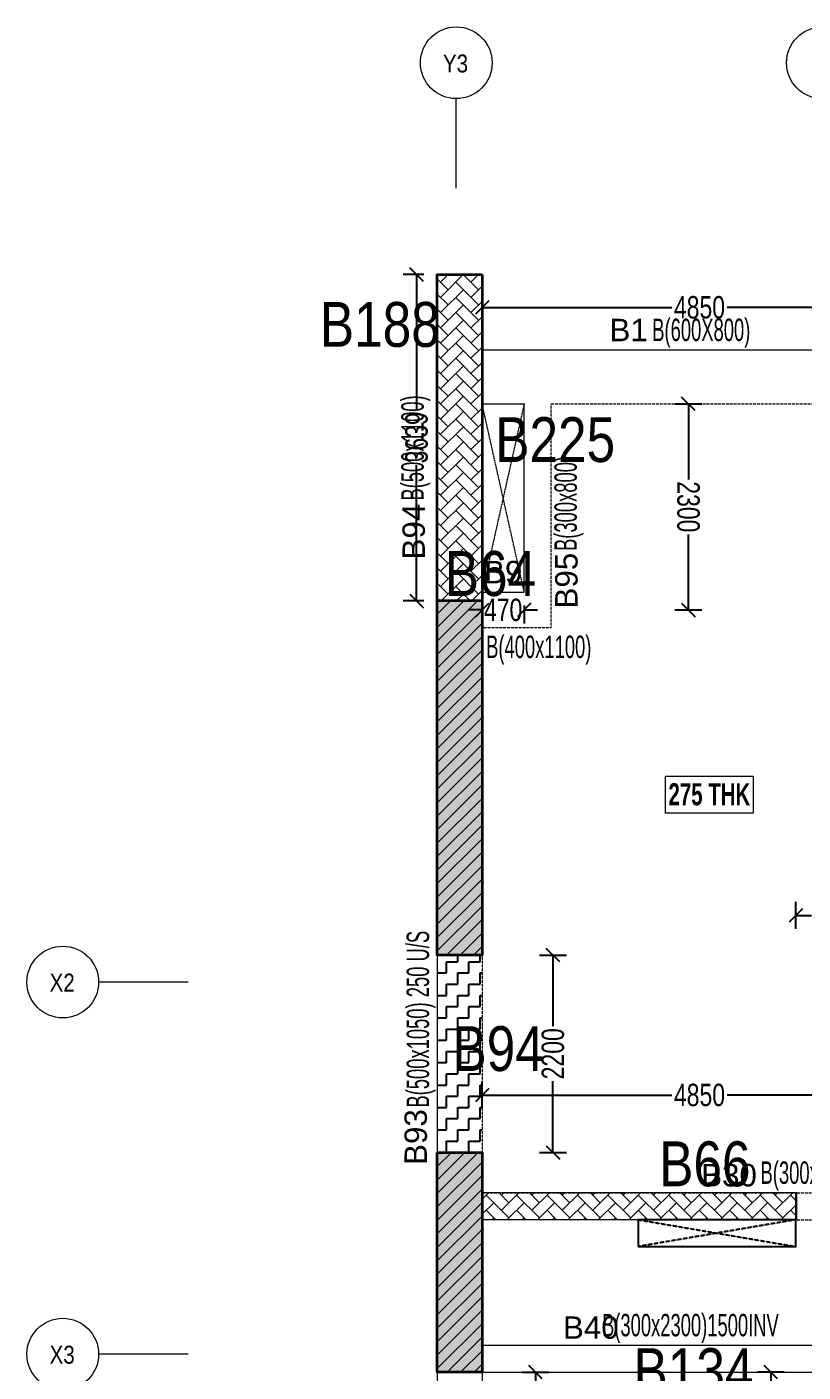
# Model space of a CAD drawing. Header units: millimetres. Extents: x -2 to 69443, y 95 to 32793.
# Drawn here: x -2 to 8656, y 17790 to 32793 of the extents above; entities that cross this region are included whole.
import ezdxf
from ezdxf.enums import TextEntityAlignment as Align

# ---------------------------------------------------------------- set-up
doc = ezdxf.new("R2010")
doc.units = ezdxf.units.MM
doc.linetypes.add('Grid Line', pattern=[2222.5, 1270, -317.5, 317.5, -317.5])
doc.linetypes.add('HIDDEN', pattern=[0.375, 0.25, -0.125])
for name, color, linetype, lineweight in [('A-FLOR-IDEN', 11, 'Continuous', 9), ('A-GRIDS', 8, 'Continuous', 9), ('A-HIDD-ABVE', 8, 'HIDDEN', 20), ('S-BEAM', 7, 'Continuous', 18), ('S-BEAM-IDEN', 2, 'Continuous', 9), ('S-COL HATCH', 9, 'Continuous', 0), ('S-COLS', 5, 'Continuous', 35), ('S-GRIDS', 8, 'Continuous', 9), ('S-WALL', 4, 'Continuous', 18)]:
    doc.layers.add(name, color=color, linetype=linetype, lineweight=lineweight)
for name, color, linetype in [('Abhinav working', 6, 'Continuous'), ('Beam Nos', 7, 'Continuous'), ('changes', 7, 'Continuous'), ('CUTOUT', 4, 'Continuous'), ('SUNK SLAB', 8, 'Continuous')]:
    doc.layers.add(name, color=color, linetype=linetype)
doc.styles.add('Arial Narrow', font='ARIALN.TTF', dxfattribs={"height": 400})
doc.styles.add('Dim.s & Anno.(Misc.)', font='ARIALN.TTF')
doc.styles.add('SC-BBS1', font='SansSerif')
doc.styles.add('SOBHA', font='swisscl.ttf')
doc.styles.add('Swis721 LtCn BT', font='swisscl.ttf', dxfattribs={"width": 0.9, "height": 233.355162})
doc.styles.add('Swis721 LtCn BT_B', font='', dxfattribs={"width": 0.9, "height": 246.918336})
doc.styles.get('Swis721 LtCn BT_B').set_extended_font_data('Swis721 LtCn BT', bold=True)
doc.dimstyles.new('S-100', dxfattribs={"dimscale": 100, "dimtxt": 2.5, "dimasz": 1.5, "dimexe": 1.5, "dimexo": 1.5, "dimgap": 0.1, "dimtad": 0, "dimdec": 0, "dimrnd": 0.0005, "dimzin": 0, "dimdsep": 46, "dimtxsty": 'SOBHA', "dimblk": 'OBLIQUE', "dimcen": 0.09, "dimclrd": 8, "dimclre": 8, "dimclrt": 6, "dimadec": 0, "dimazin": 0, "dimtfac": 1, "dimtdec": 0, "dimtofl": 0, "dimtmove": 0, "dimatfit": 3, "dimfxl": 1.5, "dimfxlon": 1, "dimtolj": 1, "dimtzin": 0, "dimlwd": -1, "dimlwe": -1, "dimarcsym": 0})
pattern_1 = [(45, (-31890644.18, 20635841.75), (-75.1300955, 75.1300955), [])]
pattern_2 = [(45, (-31792792.5, 20735559.75), (0, 169.7056275), [360, -120]), (135, (-31792707.64, 20735644.6), (1e-14, 169.7056275), [360, -120])]

# ---------------------------------------------------------------- blocks, each defined once
blk = doc.blocks.new('A$Cebf64a2d')
at = {"layer": 'S-COL HATCH', "transparency": 33554687}
h = blk.add_hatch(dxfattribs=at)
h.set_pattern_fill('ANSI31', color=256, scale=850)
h.set_pattern_definition(pattern_1)
h.paths.add_polyline_path([(2229, 19876), (1729, 19876), (1729, 15926), (2229, 15926)])
h = blk.add_hatch(dxfattribs=at)
h.set_pattern_fill('ANSI31', color=256, scale=850)
h.set_pattern_definition(pattern_1)
h.paths.add_polyline_path([(1729, 11275), (2229, 11275), (2229, 13726), (1729, 13726)])
at = {"layer": 'S-BEAM', "color": 5, "elevation": 0}
blk.add_lwpolyline([(5729, 13276), (2231, 13276), (2231, 12976), (5729, 12976)], close=True, dxfattribs=at)
at = {"layer": 'S-COLS'}
for p, q in [((2229, 23515), (2229, 23515)), ((2229, 19876), (1729, 19876))]:
    blk.add_line(p, q, dxfattribs=at)
at = {"layer": 'S-COLS', "elevation": 0}
for points in [[(2229, 23515), (2229, 15926), (1729, 15926), (1729, 23515)], [(1729, 13726), (2229, 13726), (2229, 11275), (1729, 11275)]]:
    blk.add_lwpolyline(points, close=True, dxfattribs=at)
blk = doc.blocks.new('A$C2f35dc8c')
at = {"layer": 'S-COL HATCH'}
h = blk.add_hatch(dxfattribs=at)
h.set_pattern_fill('AR-HBONE', color=256, scale=30)
h.set_pattern_definition(pattern_2)
h.paths.add_polyline_path([(1729, 23515), (2229, 23515), (2229, 19876), (1729, 19876)])
at = {"layer": 'S-COL HATCH', "transparency": 33554687}
h = blk.add_hatch(color=256, dxfattribs=at)
h.dxf.hatch_style = 1
h.paths.add_polyline_path([(2229, 19876), (1729, 19876), (1729, 15926), (2229, 15926)])
h = blk.add_hatch(color=256, dxfattribs=at)
h.dxf.hatch_style = 1
h.paths.add_polyline_path([(1729, 11275), (2229, 11275), (2229, 13726), (1729, 13726)])
at = {"layer": 'S-COL HATCH'}
h = blk.add_hatch(dxfattribs=at)
h.set_pattern_fill('AR-HBONE', color=256, scale=30)
h.set_pattern_definition(pattern_2)
h.paths.add_polyline_path([(5739, 13275), (2231, 13275), (2231, 12976), (5739, 12976)])
at = {"layer": 'S-BEAM', "color": 5, "elevation": 0}
blk.add_lwpolyline([(5739, 13276), (2231, 13276), (2231, 12976), (5739, 12976)], close=True, dxfattribs=at)
at = {"layer": 'S-COLS'}
for p, q in [((2229, 23515, 0), (2229, 23515, 0)), ((2229, 19876, 0), (1729, 19876, 0))]:
    blk.add_line(p, q, dxfattribs=at)
at = {"layer": 'S-COLS', "elevation": 0}
for points in [[(2229, 23515), (2229, 15926), (1729, 15926), (1729, 23515)], [(1729, 13726), (2229, 13726), (2229, 11275), (1729, 11275)]]:
    blk.add_lwpolyline(points, close=True, dxfattribs=at)
blk = doc.blocks.new('A$C80c03267')
at = {"layer": 'CUTOUT', "color": 8, "linetype": 'HIDDEN'}
for p, q in [((880, 300), (-875, 1)), ((-875, 299), (880, 0))]:
    blk.add_line(p, q, dxfattribs=at)
at = {"layer": 'CUTOUT'}
blk.add_lwpolyline([(-880, 0), (880, 0), (880, 300), (-880, 300)], close=True, dxfattribs=at)
blk = doc.blocks.new('Grid - Type 1 Structural-6743905-11TH FLOOR LVL')
at = {"layer": 'A-GRIDS'}
blk.add_circle((0, 0), 4, dxfattribs=at)
blk = doc.blocks.new('A$Cf2260b48')
at = {"layer": 'S-GRIDS', "linetype": 'Grid Line'}
for p, q in [((-7583, 18003), (-7583, 19003)), ((-10572, 9150), (-11572, 9150)), ((-10572, 5000), (-11572, 5000))]:
    blk.add_line(p, q, dxfattribs=at)
at = {"layer": 'A-GRIDS', "xscale": 99.99999999999991, "yscale": 99.99999999999991, "zscale": 99.99999999999991}
for p in [(-7583, 19403), (-3500, 19403)]:
    blk.add_blockref('Grid - Type 1 Structural-6743905-11TH FLOOR LVL', p, dxfattribs=at)
at = {"layer": 'A-GRIDS', "xscale": 99.99999999999991, "yscale": 99.99999999999991, "zscale": 99.99999999999991, "rotation": 89.99999999999982}
for p in [(-11972, 9150), (-11972, 5000)]:
    blk.add_blockref('Grid - Type 1 Structural-6743905-11TH FLOOR LVL', p, dxfattribs=at)
at = {"layer": 'A-GRIDS', "lineweight": 18, "char_height": 200, "width": 352.74, "attachment_point": 1, "style": 'Arial Narrow'}
for s, insert in [('Y3', (-7732, 19495)), ('X2', (-12119, 9244)), ('X3', (-12119, 5094))]:
    blk.add_mtext(s, dxfattribs=dict(at, insert=insert))
blk = doc.blocks.new('_OBLIQUE')
at = {"color": 0, "linetype": 'ByBlock'}
blk.add_line((-0.5, -0.5), (0.5, 0.5), dxfattribs=at)
blk = doc.blocks.new('*D368')
at = {"layer": 'Abhinav working', "color": 8, "transparency": 16777216}
for p, q in [((5075, 20729), (5075, 21029)), ((9925, 20729), (9925, 21029)), ((5075, 20879), (7192, 20879)), ((9925, 20879), (7808, 20879))]:
    blk.add_line(p, q, dxfattribs=at)
at = {"layer": 'Defpoints', "color": 0, "transparency": 16777216}
for p in [(9925, 20879), (5075, 19990), (9925, 19990)]:
    blk.add_point(p, dxfattribs=at)
at = {"layer": 'Abhinav working', "color": 8, "transparency": 16777216, "xscale": 150, "yscale": 150, "zscale": 150, "rotation": 180}
blk.add_blockref('_OBLIQUE', (5075, 20879), dxfattribs=at)
at = {"layer": 'Abhinav working', "color": 8, "transparency": 16777216, "xscale": 150, "yscale": 150, "zscale": 150}
blk.add_blockref('_OBLIQUE', (9925, 20879), dxfattribs=at)
at = {"layer": 'Abhinav working', "color": 6, "transparency": 16777216, "insert": (7500, 20879), "char_height": 250, "attachment_point": 5, "style": 'SOBHA'}
blk.add_mtext('\\A1;4850', dxfattribs=at)
blk = doc.blocks.new('*D425')
at = {"layer": 'Abhinav working', "color": 8, "transparency": 16777216}
for p, q in [((8446, 17790), (8146, 17790)), ((8296, 17790), (8296, 17096)), ((8296, 15790), (8296, 16483)), ((8446, 15790), (8146, 15790))]:
    blk.add_line(p, q, dxfattribs=at)
at = {"layer": 'Defpoints', "color": 0, "transparency": 16777216}
for p in [(8296, 17790), (9985, 17790), (9985, 15790)]:
    blk.add_point(p, dxfattribs=at)
at = {"layer": 'Abhinav working', "color": 8, "transparency": 16777216, "xscale": 150, "yscale": 150, "zscale": 150}
for p, rotation in [((8296, 17790), 90), ((8296, 15790), 270)]:
    blk.add_blockref('_OBLIQUE', p, dxfattribs=dict(at, rotation=rotation))
at = {"layer": 'Abhinav working', "color": 6, "transparency": 16777216, "insert": (8296, 16790), "char_height": 250, "attachment_point": 5, "rotation": 90, "style": 'SOBHA'}
blk.add_mtext('\\A1;2000', dxfattribs=at)
blk = doc.blocks.new('*D450')
at = {"layer": 'Abhinav working', "color": 8, "transparency": 16777216}
for p, q in [((5075, 29514), (5075, 29814)), ((9925, 29513), (9925, 29813)), ((5075, 29664), (7192, 29664)), ((9925, 29663), (7808, 29663))]:
    blk.add_line(p, q, dxfattribs=at)
at = {"layer": 'Defpoints', "color": 0, "transparency": 16777216}
for p in [(9925, 29663), (5075, 29190), (9925, 29190)]:
    blk.add_point(p, dxfattribs=at)
at = {"layer": 'Abhinav working', "color": 8, "transparency": 16777216, "xscale": 150, "yscale": 150, "zscale": 150}
for p, rotation in [((5075, 29664), 179.9907800524141), ((9925, 29663), 359.9907800524142)]:
    blk.add_blockref('_OBLIQUE', p, dxfattribs=dict(at, rotation=rotation))
at = {"layer": 'Abhinav working', "color": 6, "transparency": 16777216, "insert": (7500, 29664), "char_height": 250, "attachment_point": 5, "rotation": 359.9908, "style": 'SOBHA'}
blk.add_mtext('\\A1;4850', dxfattribs=at)
blk = doc.blocks.new('*D451')
at = {"layer": 'Abhinav working', "color": 8, "transparency": 16777216}
for p, q in [((7226, 28590), (7526, 28590)), ((7376, 28590), (7376, 27746)), ((7376, 26290), (7376, 27133)), ((7226, 26290), (7526, 26290))]:
    blk.add_line(p, q, dxfattribs=at)
at = {"layer": 'Defpoints', "color": 0, "transparency": 16777216}
for p in [(5845, 28590), (5845, 26290), (7376, 26290)]:
    blk.add_point(p, dxfattribs=at)
at = {"layer": 'Abhinav working', "color": 8, "transparency": 16777216, "xscale": 150, "yscale": 150, "zscale": 150}
for p, rotation in [((7376, 28590), 90.00200106112776), ((7376, 26290), 270.0020010611278)]:
    blk.add_blockref('_OBLIQUE', p, dxfattribs=dict(at, rotation=rotation))
at = {"layer": 'Abhinav working', "color": 6, "transparency": 16777216, "insert": (7376, 27440), "char_height": 250, "attachment_point": 5, "rotation": 270.002, "style": 'SOBHA'}
blk.add_mtext('\\A1;2300', dxfattribs=at)
blk = doc.blocks.new('*D452')
at = {"layer": 'Abhinav working', "color": 8, "transparency": 16777216}
for p, q in [((5075, 26290), (4925, 26290)), ((5075, 26340), (5075, 26140)), ((5545, 26340), (5545, 26140)), ((5545, 26290), (5695, 26290))]:
    blk.add_line(p, q, dxfattribs=at)
at = {"layer": 'Defpoints', "color": 0, "transparency": 16777216}
for p in [(5075, 26490), (5545, 26490), (5075, 26290)]:
    blk.add_point(p, dxfattribs=at)
at = {"layer": 'Abhinav working', "color": 8, "transparency": 16777216, "xscale": 150, "yscale": 150, "zscale": 150}
for p, rotation in [((5075, 26290), 0.0011363528712072), ((5545, 26290), 180.0011363528712)]:
    blk.add_blockref('_OBLIQUE', p, dxfattribs=dict(at, rotation=rotation))
at = {"layer": 'Abhinav working', "color": 6, "transparency": 16777216, "insert": (5310, 26290), "char_height": 250, "attachment_point": 5, "rotation": 0.0011, "style": 'SOBHA'}
blk.add_mtext('\\A1;470', dxfattribs=at)
blk = doc.blocks.new('*D468')
at = {"layer": 'Abhinav working', "color": 8, "transparency": 16777216}
for p, q in [((4425, 30030), (4195, 30030)), ((4345, 30030), (4345, 28517)), ((4345, 26390), (4345, 27903)), ((4425, 26390), (4195, 26390))]:
    blk.add_line(p, q, dxfattribs=at)
at = {"layer": 'Defpoints', "color": 0, "transparency": 16777216}
for p in [(4575, 30030), (4345, 26390), (4575, 26390)]:
    blk.add_point(p, dxfattribs=at)
at = {"layer": 'Abhinav working', "color": 8, "transparency": 16777216, "xscale": 150, "yscale": 150, "zscale": 150}
for p, rotation in [((4345, 30030), 90), ((4345, 26390), 270)]:
    blk.add_blockref('_OBLIQUE', p, dxfattribs=dict(at, rotation=rotation))
at = {"layer": 'Abhinav working', "color": 6, "transparency": 16777216, "insert": (4345, 28210), "char_height": 250, "attachment_point": 5, "rotation": 90, "style": 'SOBHA'}
blk.add_mtext('\\A1;3639', dxfattribs=at)
blk = doc.blocks.new('*D274')
at = {"layer": 'Abhinav working', "color": 8, "transparency": 16777216}
for p, q in [((5716, 22440), (6016, 22440)), ((5866, 22440), (5866, 21647)), ((5866, 20240), (5866, 21034)), ((5716, 20240), (6016, 20240))]:
    blk.add_line(p, q, dxfattribs=at)
at = {"layer": 'Defpoints', "color": 0, "transparency": 16777216}
for p in [(5075, 22440), (5866, 22440), (5075, 20240)]:
    blk.add_point(p, dxfattribs=at)
at = {"layer": 'Abhinav working', "color": 8, "transparency": 16777216, "xscale": 150, "yscale": 150, "zscale": 150}
for p, rotation in [((5866, 22440), 90), ((5866, 20240), 270)]:
    blk.add_blockref('_OBLIQUE', p, dxfattribs=dict(at, rotation=rotation))
at = {"layer": 'Abhinav working', "color": 6, "transparency": 16777216, "insert": (5866, 21340), "char_height": 250, "attachment_point": 5, "rotation": 90, "style": 'SOBHA'}
blk.add_mtext('\\A1;2200', dxfattribs=at)
blk = doc.blocks.new('*D277')
at = {"layer": 'Abhinav working', "color": 8, "transparency": 16777216}
for p, q in [((8575, 22733), (8575, 23033)), ((9385, 22733), (9385, 23033)), ((8575, 22883), (8751, 22883)), ((9385, 22883), (9209, 22883))]:
    blk.add_line(p, q, dxfattribs=at)
at = {"layer": 'Defpoints', "color": 0, "transparency": 16777216}
for p in [(9385, 22883), (8575, 22290), (9385, 22290)]:
    blk.add_point(p, dxfattribs=at)
at = {"layer": 'Abhinav working', "color": 8, "transparency": 16777216, "xscale": 150, "yscale": 150, "zscale": 150, "rotation": 180}
blk.add_blockref('_OBLIQUE', (8575, 22883), dxfattribs=at)
at = {"layer": 'Abhinav working', "color": 8, "transparency": 16777216, "xscale": 150, "yscale": 150, "zscale": 150}
blk.add_blockref('_OBLIQUE', (9385, 22883), dxfattribs=at)
at = {"layer": 'Abhinav working', "color": 6, "transparency": 16777216, "insert": (8980, 22883), "char_height": 250, "attachment_point": 5, "style": 'SOBHA'}
blk.add_mtext('\\A1;810', dxfattribs=at)
blk = doc.blocks.new('*D279')
at = {"layer": 'Abhinav working', "color": 8, "transparency": 16777216}
for p, q in [((5075, 17438), (5075, 17138)), ((9925, 17438), (9925, 17138)), ((5075, 17288), (7192, 17288)), ((9925, 17288), (7808, 17288))]:
    blk.add_line(p, q, dxfattribs=at)
at = {"layer": 'Defpoints', "color": 0, "transparency": 16777216}
for p in [(5075, 17790), (9925, 17790), (9925, 17288)]:
    blk.add_point(p, dxfattribs=at)
at = {"layer": 'Abhinav working', "color": 8, "transparency": 16777216, "xscale": 150, "yscale": 150, "zscale": 150}
for p, rotation in [((5075, 17288), 180.0080202055451), ((9925, 17288), 0.0080202055451729)]:
    blk.add_blockref('_OBLIQUE', p, dxfattribs=dict(at, rotation=rotation))
at = {"layer": 'Abhinav working', "color": 6, "transparency": 16777216, "insert": (7500, 17288), "char_height": 250, "attachment_point": 5, "rotation": 0.008, "style": 'SOBHA'}
blk.add_mtext('\\A1;4850', dxfattribs=at)
blk = doc.blocks.new('*D305')
at = {"layer": 'Abhinav working', "color": 8, "transparency": 16777216}
for p, q in [((5520, 17790), (5820, 17790)), ((5670, 17790), (5670, 16797)), ((5670, 15190), (5670, 16184)), ((5520, 15190), (5820, 15190))]:
    blk.add_line(p, q, dxfattribs=at)
at = {"layer": 'Defpoints', "color": 0, "transparency": 16777216}
for p in [(4575, 17790), (4575, 15190), (5670, 15190)]:
    blk.add_point(p, dxfattribs=at)
at = {"layer": 'Abhinav working', "color": 8, "transparency": 16777216, "xscale": 150, "yscale": 150, "zscale": 150}
for p, rotation in [((5670, 17790), 90), ((5670, 15190), 270)]:
    blk.add_blockref('_OBLIQUE', p, dxfattribs=dict(at, rotation=rotation))
at = {"layer": 'Abhinav working', "color": 6, "transparency": 16777216, "insert": (5670, 16490), "char_height": 250, "attachment_point": 5, "rotation": 90, "style": 'SOBHA'}
blk.add_mtext('\\A1;2600', dxfattribs=at)

msp = doc.modelspace()

# ---------------------------------------------------------------- hatches: boundary and pattern name
at = {"layer": 'SUNK SLAB'}
h = msp.add_hatch(dxfattribs=at)
h.set_pattern_fill('ZIGZAG', color=8, scale=1000, style=0)
h.set_pattern_definition([(0, (-31789946.8, 20737491.14), (125, 125), [125, -125]), (90, (-31789821.8, 20737491.14), (-125, 125), [125, -125])])
h.paths.add_polyline_path([(5075.1, 22440.2), (4575.1, 22440.2), (4575.1, 20240.2), (5075.1, 20240.2)])

# ---------------------------------------------------------------- linework, layer by layer
at = {"layer": 'A-FLOR-IDEN', "color": 8, "flags": 128}
msp.add_lwpolyline([(8099, 24436), (8099, 24024.2), (7121.5, 24024.2), (7121.5, 24436)], close=True, dxfattribs=at)
at = {"layer": 'A-HIDD-ABVE', "linetype": 'HIDDEN'}
for p, q in [((5545.1, 28589.7), (5075.1, 26489.7)), ((5545.1, 26489.7), (5075.1, 28589.7))]:
    msp.add_line(p, q, dxfattribs=at)
at = {"layer": 'S-BEAM'}
for p, q in [((5075.1, 29189.7), (10475.1, 29189.7)), ((5075.1, 28589.7), (5545.1, 28589.7)), ((5545.1, 26489.7), (5545.1, 28589.7)), ((5075, 26489.7), (5545.1, 26489.7)), ((4575.1, 22440.2), (4575.1, 20240.2)), ((4575.1, 18689.7), (4575.1, 15189.7)), ((5075.1, 18689.7), (5075.1, 15189.7)), ((5075.1, 18089.7, 0), (9985.4, 18089.7, 0)), ((5075.1, 17789.7, 0), (9973.4, 17789.7, 0))]:
    msp.add_line(p, q, dxfattribs=at)
at = {"layer": 'S-BEAM', "linetype": 'HIDDEN'}
for p, q in [((5845.1, 28589.7), (9975.1, 28589.7)), ((5845.1, 26089.7), (5845.1, 28589.7)), ((5845.1, 26089.7), (5075, 26089.7)), ((5075.1, 22440.2), (5075.1, 20240.2)), ((5075.1, 19789.2), (9975.1, 19789.2)), ((5075.1, 19490.8), (9975.1, 19488.6))]:
    msp.add_line(p, q, dxfattribs=at)

# ---------------------------------------------------------------- block references
at = {"layer": 'Beam Nos'}
msp.add_blockref('A$C80c03267', (7695.5, 19189.7), dxfattribs=at)
at = {"layer": 'changes'}
for name in ['A$C2f35dc8c', 'A$Cebf64a2d']:
    msp.add_blockref(name, (2845.7, 6514.5), dxfattribs=at)
at = {"layer": 'S-WALL'}
msp.add_blockref('A$Cf2260b48', (12370.7, 12989.7), dxfattribs=at)

# ---------------------------------------------------------------- texts
at = {"layer": 'A-FLOR-IDEN', "color": 1, "insert": (7610.3, 24357.9), "char_height": 246.92, "width": 1155, "attachment_point": 2, "line_spacing_factor": 0.964267, "style": 'Swis721 LtCn BT_B'}
msp.add_mtext('275 THK', dxfattribs=at)
at = {"layer": 'Abhinav working', "char_height": 500, "attachment_point": 1, "style": 'Dim.s & Anno.(Misc.)'}
for s, insert in [('B188', (3266.1, 29724.7, 0)), ('B225', (5222, 28440, 0)), ('B64', (4658.2, 26946.3, 0)), ('B94', (4745, 21647.9, 0)), ('B66', (7050.5, 20362.4, 0)), ('B134', (6764.4, 18056, 0))]:
    msp.add_mtext_dynamic_manual_height_columns(s, width=21149.247, gutter_width=5423.5, heights=[0], dxfattribs=dict(at, insert=insert))
at = {"layer": 'Beam Nos', "style": 'SC-BBS1'}
for s, p in [('B1', (6709.8, 29212.2)), ('B9', (5310.8, 26512.5)), ('B30', (7829.4, 19785.8)), ('B40', (6287.9, 18086.3, 0))]:
    msp.add_text(s, height=250, dxfattribs=at).set_placement(p, align=Align.BOTTOM_CENTER)
for s, p in [('B94', (4512.3, 27164.3, 0)), ('B95', (6215.2, 26616.6)), ('B93', (4534.8, 20411.3, 0))]:
    msp.add_text(s, height=250, rotation=90, dxfattribs=at).set_placement(p, align=Align.BOTTOM_CENTER)
at = {"layer": 'S-BEAM-IDEN', "style": 'Swis721 LtCn BT', "width": 0.8}
for s, rotation, p in [('B(600X800)', 360, (6973.1, 29289.1, 0)), ('B(500x1100)', 90, (4424, 27509.9, 0)), ('B(300x800)', 90, (6131.9, 26948)), ('B(400x1100)', 360, (5120.6, 25754.1, 0)), ('B(500x1050) 250 U/S', 90, (4483.7, 20739.7)), ('B(300x1100)', 360, (8181, 19889.1)), ('B(300x2300)1500INV', 360, (6413, 18189.1, 0))]:
    msp.add_text(s, height=250, rotation=rotation, dxfattribs=at).set_placement(p)

# ---------------------------------------------------------------- dimensions: what is measured, and where the dimension line sits
at = {"layer": 'Abhinav working', "color": 3}
for p1, p2, distance, picture, middle in [((4575.1, 30029.7, 0), (4575.1, 26390.5, 0), -229.8, '*D468', (4345.2, 28210.1, 0)), ((5075.1, 29190.5, 0), (9925.1, 29189.7, 0), 473.4, '*D450', (7500.1, 29663.5, 0)), ((5845.1, 28589.7, 0), (5845.1, 26289.7, 0), 1531, '*D451', (7376.1, 27439.8, 0)), ((5545.1, 26489.7, 0), (5075.1, 26489.7, 0), 200, '*D452', (5310.1, 26289.7, 0)), ((5075.1, 20240.2, 0), (5075.1, 22440.2, 0), -791.1, '*D274', (5866.2, 21340.2, 0)), ((4575.1, 17790.4, 0), (4575.1, 15190.4, 0), 1095.2, '*D305', (5670.3, 16490.4, 0)), ((5075.1, 17789.7, 0), (9925.1, 17790.4, 0), -502.1, '*D279', (7500.1, 17288, 0))]:
    dim = msp.add_aligned_dim(p1=p1, p2=p2, distance=distance, dimstyle='S-100', dxfattribs=at)
    dim.commit()
    dim.dimension.update_dxf_attribs({"geometry": picture, "text_midpoint": middle})
dim = msp.add_linear_dim(base=(9385.1, 22882.7, 0), p1=(8575.1, 22289.7, 0), p2=(9385.1, 22289.7, 0), dimstyle='S-100', dxfattribs=at)
dim.commit()
dim.dimension.update_dxf_attribs({"geometry": '*D277', "text_midpoint": (8980.1, 22882.7, 0)})
at = {"layer": 'Abhinav working'}
dim = msp.add_linear_dim(base=(9925.1, 20879.4, 0), p1=(5075.1, 19990.4, 0), p2=(9925.1, 19990.4, 0), dimstyle='S-100', dxfattribs=at)
dim.commit()
dim.dimension.update_dxf_attribs({"geometry": '*D368', "text_midpoint": (7500.1, 20879.4, 0)})
dim = msp.add_aligned_dim(p1=(9985.4, 15789.7), p2=(9985.4, 17789.7, 0), distance=1689, dimstyle='S-100', dxfattribs=at)
dim.commit()
dim.dimension.update_dxf_attribs({"geometry": '*D425', "text_midpoint": (8296.4, 16789.7, 0)})

doc.saveas('drawing.dxf')
